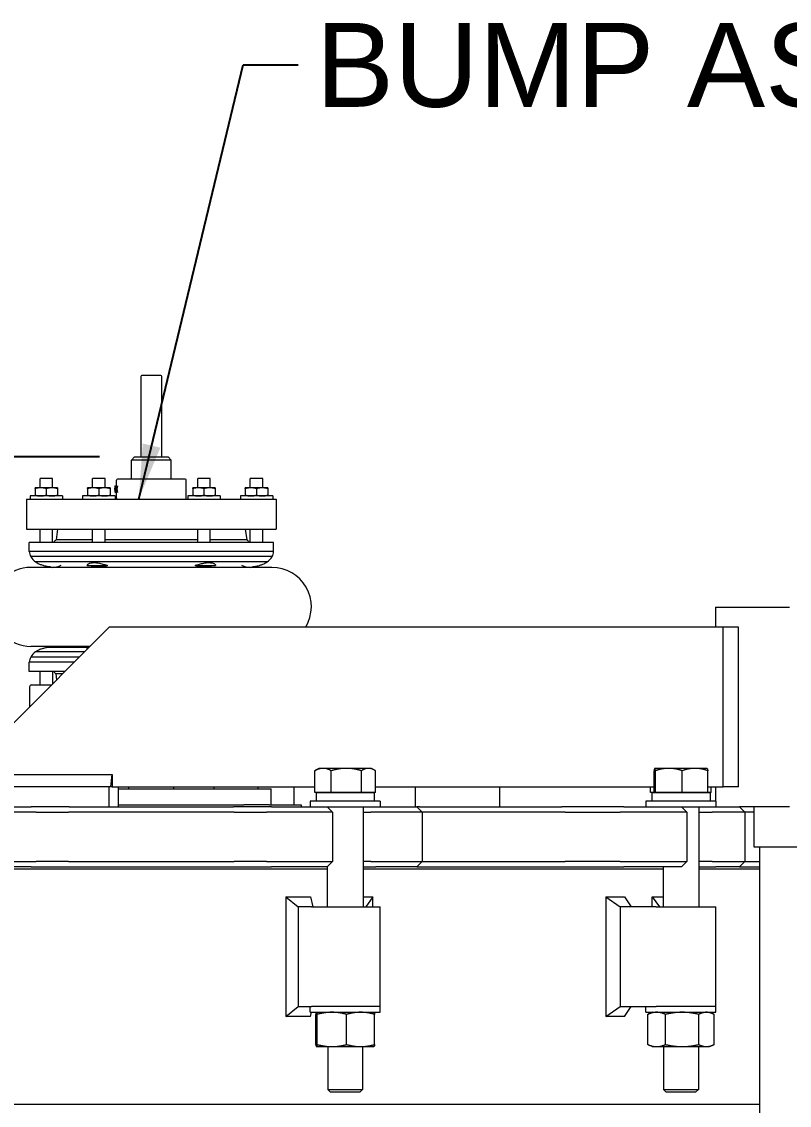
# Model space of a CAD drawing. Header units: inches. Extents: x 17 to 469, y 7 to 301.
# Drawn here: x 357.94 to 377.16, y 129.31 to 156.42 of the extents above; entities that cross this region are included whole.
import ezdxf

# ---------------------------------------------------------------- set-up
doc = ezdxf.new("R2010")
doc.units = ezdxf.units.IN
doc.header["$LTSCALE"] = 14
doc.header["$MEASUREMENT"] = 0
for name, color, linetype, lineweight in [('Dimension (ANSI)', 7, 'Continuous', 25), ('Symbol', 7, 'Continuous', 25), ('Visible (ANSI)', 7, 'Continuous', 50)]:
    doc.layers.add(name, color=color, linetype=linetype, lineweight=lineweight)
doc.styles.add('MEMCOR Medium', font='arial.ttf')
doc.styles.add('Standard D-E', font='arial.ttf')
doc.dimstyles.new('Default (ANSI)', dxfattribs={"dimscale": 14, "dimtxt": 0.15, "dimasz": 0.098425, "dimexe": 0.125, "dimexo": 0.0625, "dimgap": 0.031496, "dimtad": 0, "dimtih": 1, "dimtoh": 1, "dimdec": 4, "dimrnd": 1e-08, "dimzin": 3, "dimdsep": 46, "dimlunit": 5, "dimtxsty": 'MEMCOR Medium', "dimcen": 0.09, "dimdle": 0.393701, "dimclrd": 256, "dimclre": 256, "dimclrt": 256, "dimadec": 0, "dimazin": 1, "dimtfac": 0.8, "dimtofl": 0, "dimtmove": 0, "dimatfit": 3, "dimfxl": 1, "dimfrac": 1, "dimtolj": 1, "dimtzin": 4, "dimlwd": -1, "dimlwe": -1, "dimarcsym": 0})
doc.dimstyles.new('Default D-E$7', dxfattribs={"dimscale": 14, "dimtxt": 0.15, "dimasz": 0.098425, "dimexe": 0.125, "dimexo": 0.0625, "dimgap": 0.031496, "dimtad": 0, "dimtih": 1, "dimtoh": 1, "dimrnd": 1e-08, "dimzin": 4, "dimdsep": 46, "dimtxsty": 'Standard D-E', "dimcen": 0.09, "dimdle": 0.393701, "dimclrd": 256, "dimclre": 256, "dimclrt": 256, "dimadec": 0, "dimazin": 1, "dimtfac": 1, "dimtofl": 0, "dimtmove": 0, "dimatfit": 3, "dimfxl": 1, "dimtolj": 1, "dimtzin": 4, "dimlwd": -1, "dimlwe": -1, "dimarcsym": 0})

# ---------------------------------------------------------------- blocks, each defined once
blk = doc.blocks.new('*D18')
at = {"layer": 'Defpoints', "color": 0, "transparency": 16777216}
for p in [(360.768, 145.532), (302.851, 55.808), (347.261, 55.808)]:
    blk.add_point(p, dxfattribs=at)
at = {"layer": 'Dimension (ANSI)', "transparency": 16777216}
for p, q in [((359.893, 145.532), (301.101, 145.532)), ((302.851, 144.154), (302.851, 107.84)), ((302.851, 57.186), (302.851, 93.5)), ((346.386, 55.808), (301.101, 55.808))]:
    blk.add_line(p, q, dxfattribs=at)
for points in [[(302.622, 144.154), (303.081, 144.154), (302.851, 145.532)], [(302.622, 57.186), (303.081, 57.186), (302.851, 55.808)]]:
    blk.add_solid(points, dxfattribs=at)
at = {"layer": 'Dimension (ANSI)', "transparency": 16777216, "char_height": 2.1, "attachment_point": 5, "style": 'MEMCOR Medium'}
for s, insert in [('\\A1; \\fArial|b0|i0;\\H2.1000;89{\\H0.8x;\\S3#4;} in', (302.851, 102.827)), ('\\A1;[2279.0 mm]{\\P\\fArial|b0|i0;\\H2.1000;SHIPPING HEIGHT\\P\\fArial|b0|i0;\\H2.1000;REF.}', (302.851, 95.657))]:
    blk.add_mtext(s, dxfattribs=dict(at, insert=insert))

msp = doc.modelspace()

# ---------------------------------------------------------------- linework, layer by layer
at = {"layer": 'Visible (ANSI)', "linetype": 'Continuous', "lineweight": 18}
for p, q in [((360.92765, 147.54667), (360.92765, 145.5319)), ((361.42703, 147.56755), (360.94853, 147.56755)), ((361.44791, 145.5319), (361.44791, 147.54667)), ((360.76778, 145.5319), (360.68778, 145.4519)), ((360.68778, 144.9769), (360.68778, 145.4519)), ((361.68778, 145.4519), (360.68778, 145.4519)), ((360.76778, 145.5319), (361.60778, 145.5319)), ((361.60778, 145.5319), (361.68778, 145.4519)), ((361.68778, 144.9769), (361.68778, 145.4519)), ((358.71294, 144.9969), (358.40044, 144.9969)), ((358.40044, 144.7599), (358.40044, 144.9969)), ((358.71294, 144.7599), (358.71294, 144.9969)), ((360.02919, 144.9969), (359.71669, 144.9969)), ((359.71669, 144.7599), (359.71669, 144.9969)), ((360.02919, 144.7599), (360.02919, 144.9969)), ((360.31278, 144.5019), (360.31278, 144.9519)), ((362.03778, 144.9769), (360.33778, 144.9769)), ((362.06278, 144.5019), (362.06278, 144.9519)), ((362.66169, 144.9969), (362.34919, 144.9969)), ((362.34919, 144.7599), (362.34919, 144.9969)), ((362.66169, 144.7599), (362.66169, 144.9969)), ((363.97794, 144.9969), (363.66544, 144.9969)), ((363.66544, 144.7599), (363.66544, 144.9969)), ((363.97794, 144.7599), (363.97794, 144.9969)), ((358.96269, 144.5569), (358.15069, 144.5569)), ((358.15069, 144.5569), (358.15069, 144.4769)), ((358.41594, 144.7599), (358.27519, 144.7599)), ((358.27519, 144.73959), (358.27519, 144.5772)), ((358.69744, 144.7599), (358.41594, 144.7599)), ((358.55669, 144.73959), (358.55669, 144.5772)), ((358.83819, 144.7599), (358.69744, 144.7599)), ((358.83819, 144.73959), (358.83819, 144.5772)), ((358.96269, 144.5569), (358.96269, 144.4769)), ((360.27894, 144.5569), (359.46694, 144.5569)), ((359.46694, 144.5569), (359.46694, 144.4769)), ((359.73219, 144.7599), (359.59144, 144.7599)), ((359.59144, 144.73959), (359.59144, 144.5772)), ((360.01369, 144.7599), (359.73219, 144.7599)), ((359.87294, 144.73959), (359.87294, 144.5772)), ((360.15444, 144.7599), (360.01369, 144.7599)), ((360.15444, 144.73959), (360.15444, 144.5772)), ((360.27894, 144.5569), (360.27894, 144.4769)), ((362.91144, 144.5569), (362.09944, 144.5569)), ((362.09944, 144.5569), (362.09944, 144.4769)), ((362.36469, 144.7599), (362.22394, 144.7599)), ((362.22394, 144.73959), (362.22394, 144.5772)), ((362.64619, 144.7599), (362.36469, 144.7599)), ((362.50544, 144.73959), (362.50544, 144.5772)), ((362.78694, 144.7599), (362.64619, 144.7599)), ((362.78694, 144.73959), (362.78694, 144.5772)), ((362.91144, 144.5569), (362.91144, 144.4769)), ((364.22769, 144.5569), (363.41569, 144.5569)), ((363.41569, 144.5569), (363.41569, 144.4769)), ((363.68094, 144.7599), (363.54019, 144.7599)), ((363.54019, 144.73959), (363.54019, 144.5772)), ((363.96244, 144.7599), (363.68094, 144.7599)), ((363.82169, 144.73959), (363.82169, 144.5772)), ((364.10319, 144.7599), (363.96244, 144.7599)), ((364.10319, 144.73959), (364.10319, 144.5772)), ((364.22769, 144.5569), (364.22769, 144.4769)), ((358.06278, 144.4769), (364.31278, 144.4769)), ((358.06278, 144.4769), (358.06278, 143.7269)), ((364.31278, 144.4769), (364.31278, 143.7269)), ((358.06278, 143.7269), (364.31278, 143.7269)), ((358.40044, 143.39445), (358.40044, 143.7269)), ((358.71294, 143.39445), (358.71294, 143.7269)), ((358.83929, 143.7269), (358.80223, 143.45628)), ((359.71669, 143.39445), (359.71669, 143.7269)), ((360.02919, 143.39445), (360.02919, 143.7269)), ((362.34919, 143.39445), (362.34919, 143.7269)), ((362.66169, 143.39445), (362.66169, 143.7269)), ((363.53908, 143.7269), (363.57614, 143.45628)), ((363.66544, 143.39445), (363.66544, 143.7269)), ((363.97794, 143.39445), (363.97794, 143.7269)), ((359.71669, 143.45628), (358.80223, 143.45628)), ((362.34919, 143.45628), (360.02919, 143.45628)), ((363.57614, 143.45628), (362.66169, 143.45628)), ((364.24809, 143.39445), (358.13028, 143.39445)), ((358.13028, 143.16375), (358.13028, 143.39445)), ((364.24809, 143.16375), (364.24809, 143.39445)), ((364.24809, 143.16375), (358.13028, 143.16375)), ((364.21143, 143.03738), (358.16694, 143.03738)), ((364.08717, 142.9053), (358.2912, 142.9053)), ((364.2039, 142.76897), (358.17447, 142.76897)), ((359.58425, 142.81869), (360.02242, 142.81869)), ((360.02242, 142.81869), (360.09017, 142.81869)), ((362.2882, 142.81869), (362.35595, 142.81869)), ((362.35595, 142.81869), (362.79412, 142.81869)), ((375.31469, 141.7769), (375.33916, 141.7769)), ((375.31469, 141.7769), (375.31469, 141.2769)), ((375.33916, 141.7769), (376.09789, 141.7769)), ((376.09789, 141.7769), (377.15949, 141.7769)), ((357.64583, 138.7769), (360.1345, 141.2769)), ((375.50029, 141.2769), (360.1345, 141.2769)), ((375.88455, 141.2769), (375.50029, 141.2769)), ((375.50029, 137.2769), (375.50029, 141.2769)), ((375.88455, 137.2769), (375.88455, 141.2769)), ((359.65075, 140.79094), (358.17447, 140.79094)), ((359.62787, 140.76796), (358.66258, 140.76796)), ((359.58425, 140.74122), (359.60125, 140.74122)), ((359.38356, 140.52253), (358.16694, 140.52253)), ((359.51504, 140.65461), (358.2912, 140.65461)), ((359.25776, 140.39616), (358.13028, 140.39616)), ((358.13028, 140.16546), (358.13028, 140.39616)), ((359.0281, 140.16546), (358.13028, 140.16546)), ((358.39903, 140.16546), (358.39903, 139.8269)), ((358.71153, 140.16546), (358.71153, 139.84745)), ((358.96656, 140.10363), (358.80223, 140.10363)), ((358.82172, 139.95814), (358.80223, 140.10363)), ((358.13778, 139.7769), (358.13778, 139.2769)), ((358.18778, 139.8269), (358.69107, 139.8269)), ((357.64583, 137.5894), (360.20418, 137.5894)), ((360.17446, 137.2769), (360.20418, 137.5894)), ((360.20418, 137.5894), (360.20418, 137.2769)), ((365.28337, 137.13652), (365.28337, 137.68193)), ((365.38411, 137.74052), (365.30083, 137.69245)), ((365.48711, 137.74052), (365.38411, 137.74052)), ((366.06921, 137.74052), (365.48711, 137.74052)), ((365.69085, 137.13652), (365.69085, 137.68193)), ((366.62221, 137.74052), (366.06921, 137.74052)), ((366.44758, 137.13652), (366.44758, 137.68193)), ((366.69611, 137.74052), (366.62221, 137.74052)), ((366.69611, 137.74052), (366.77938, 137.69245)), ((366.79685, 137.13652), (366.79685, 137.68193)), ((373.77243, 137.13652), (373.77243, 137.68193)), ((373.78859, 137.74052), (373.78794, 137.74015)), ((373.78924, 137.74052), (373.78859, 137.74052)), ((374.14212, 137.74052), (373.78924, 137.74052)), ((373.80604, 137.13652), (373.80604, 137.68193)), ((374.79747, 137.74052), (374.14212, 137.74052)), ((374.4782, 137.13652), (374.4782, 137.68193)), ((375.10059, 137.74052), (374.79747, 137.74052)), ((375.10059, 137.74052), (375.10124, 137.74015)), ((375.11675, 137.13652), (375.11675, 137.68193)), ((360.12097, 137.2769), (357.00761, 137.2769)), ((360.20418, 137.2769), (360.12097, 137.2769)), ((360.12097, 137.2769), (360.12097, 136.7769)), ((360.20418, 137.2769), (360.17446, 137.2769)), ((360.20418, 137.2769), (365.28337, 137.2769)), ((360.35872, 137.2769), (360.35872, 136.7769)), ((360.35872, 137.2269), (363.18778, 137.2269)), ((360.62278, 137.2269), (360.62278, 137.2769)), ((360.62278, 137.2269), (361.75278, 137.2269)), ((361.75278, 137.2269), (361.75278, 137.2769)), ((362.7586, 137.2269), (362.7586, 137.2769)), ((363.18778, 137.2269), (364.18778, 137.2269)), ((363.86096, 137.2269), (363.86096, 137.2769)), ((364.18778, 136.8269), (364.18778, 137.2269)), ((364.75597, 137.2769), (364.75597, 136.8269)), ((366.79685, 137.2769), (373.77243, 137.2769)), ((367.7931, 137.2769), (367.7931, 136.7769)), ((369.90057, 137.2769), (369.90057, 136.7769)), ((373.68785, 137.13652), (373.68785, 137.2769)), ((375.11675, 137.2769), (375.50029, 137.2769)), ((375.20133, 137.13652), (375.20133, 137.2769)), ((375.31469, 137.2769), (375.31469, 136.91752)), ((375.88455, 137.2769), (375.50029, 137.2769)), ((365.48711, 137.13652), (365.28337, 137.13652)), ((365.31061, 137.13652), (366.76961, 137.13652)), ((365.31061, 137.13652), (365.31061, 136.91752)), ((365.38411, 137.13652), (365.38411, 137.13652)), ((365.69085, 137.13652), (365.48711, 137.13652)), ((366.06921, 137.13652), (365.69085, 137.13652)), ((366.44758, 137.13652), (366.06921, 137.13652)), ((366.62221, 137.13652), (366.44758, 137.13652)), ((366.79685, 137.13652), (366.62221, 137.13652)), ((366.69611, 137.13652), (366.69611, 137.13652)), ((366.76961, 137.13652), (366.76961, 136.91752)), ((373.77243, 137.13652), (373.68785, 137.13652)), ((373.71509, 137.13652), (375.17409, 137.13652)), ((373.71509, 137.13652), (373.71509, 136.91752)), ((373.78924, 137.13652), (373.77243, 137.13652)), ((373.78859, 137.13652), (373.78859, 137.13652)), ((373.80604, 137.13652), (373.78924, 137.13652)), ((374.14212, 137.13652), (373.80604, 137.13652)), ((374.4782, 137.13652), (374.14212, 137.13652)), ((374.79747, 137.13652), (374.4782, 137.13652)), ((375.11675, 137.13652), (374.79747, 137.13652)), ((375.10059, 137.13652), (375.10059, 137.13652)), ((375.20133, 137.13652), (375.11675, 137.13652)), ((375.17409, 137.13652), (375.17409, 136.91752)), ((357.16173, 136.7769), (358.1818, 136.7769)), ((358.44582, 136.7769), (358.1818, 136.7769)), ((359.13007, 136.7769), (358.44582, 136.7769)), ((359.13007, 136.7769), (363.24548, 136.7769)), ((360.35872, 136.8269), (363.50508, 136.8269)), ((363.92974, 136.7769), (363.24548, 136.7769)), ((364.1361, 136.8269), (363.50508, 136.8269)), ((364.19375, 136.7769), (363.92974, 136.7769)), ((364.1361, 136.8269), (364.93778, 136.8269)), ((364.19375, 136.7769), (365.21382, 136.7769)), ((364.93778, 136.8269), (364.93778, 136.7769)), ((366.91511, 136.91752), (365.16511, 136.91752)), ((365.16511, 136.91752), (365.16511, 136.7769)), ((365.21382, 136.7769), (365.49945, 136.7769)), ((365.49945, 136.7769), (365.5929, 136.7769)), ((365.5929, 136.7769), (365.7229, 136.6469)), ((365.5929, 136.7769), (366.8058, 136.7769)), ((366.48761, 136.7769), (366.48761, 134.2769)), ((366.80588, 136.7769), (366.8058, 136.7769)), ((366.80588, 136.7769), (366.95731, 136.7769)), ((366.91511, 136.91752), (366.91511, 136.7769)), ((366.95731, 136.7769), (367.23594, 136.7769)), ((367.23594, 136.7769), (367.83596, 136.7769)), ((367.9037, 136.7769), (367.83596, 136.7769)), ((367.83596, 136.7769), (367.96596, 136.6469)), ((367.9037, 136.7769), (371.46775, 136.7769)), ((372.29152, 136.7769), (371.46775, 136.7769)), ((373.01281, 136.7769), (372.29152, 136.7769)), ((373.01281, 136.7769), (374.20925, 136.7769)), ((375.31959, 136.91752), (373.56959, 136.91752)), ((373.56959, 136.91752), (373.56959, 136.7769)), ((374.20925, 136.7769), (374.42534, 136.7769)), ((374.42534, 136.7769), (374.46383, 136.7769)), ((374.46383, 136.7769), (374.59383, 136.6469)), ((374.46383, 136.7769), (375.31959, 136.7769)), ((374.89209, 136.7769), (374.89209, 134.2769)), ((375.31959, 136.91752), (375.31959, 136.7769)), ((375.31964, 136.7769), (375.31959, 136.7769)), ((375.31964, 136.7769), (375.49257, 136.7769)), ((375.49257, 136.7769), (375.68954, 136.7769)), ((375.68954, 136.7769), (375.91221, 136.7769)), ((375.91221, 136.7769), (376.04221, 136.6469)), ((376.09789, 136.7769), (375.91221, 136.7769)), ((377.15949, 136.7769), (376.09789, 136.7769)), ((376.27401, 136.7769), (376.27401, 135.7769)), ((358.30737, 136.6469), (357.13488, 136.6469)), ((358.30737, 136.6469), (358.57139, 136.6469)), ((358.57139, 136.6469), (359.11445, 136.6469)), ((363.26111, 136.6469), (359.11445, 136.6469)), ((363.26111, 136.6469), (363.80417, 136.6469)), ((363.80417, 136.6469), (364.06818, 136.6469)), ((365.24068, 136.6469), (364.06818, 136.6469)), ((365.5282, 136.6469), (365.24068, 136.6469)), ((365.7229, 136.6469), (365.5282, 136.6469)), ((365.7229, 136.6469), (365.7229, 135.4069)), ((366.48761, 136.6469), (366.68031, 136.6469)), ((366.99579, 136.6469), (366.68031, 136.6469)), ((367.27628, 136.6469), (366.99579, 136.6469)), ((367.96596, 136.6469), (367.27628, 136.6469)), ((371.54581, 136.6469), (367.96596, 136.6469)), ((367.96596, 136.6469), (367.96596, 135.4069)), ((371.54581, 136.6469), (372.19959, 136.6469)), ((372.19959, 136.6469), (372.92089, 136.6469)), ((374.29611, 136.6469), (372.92089, 136.6469)), ((374.51363, 136.6469), (374.29611, 136.6469)), ((374.59383, 136.6469), (374.51363, 136.6469)), ((374.59383, 136.6469), (374.59383, 135.4069)), ((374.89209, 136.6469), (375.22772, 136.6469)), ((375.58798, 136.6469), (375.22772, 136.6469)), ((375.78627, 136.6469), (375.58798, 136.6469)), ((376.04221, 136.6469), (375.78627, 136.6469)), ((376.27401, 136.6469), (376.04221, 136.6469)), ((376.04221, 136.6469), (376.04221, 135.4069)), ((376.27401, 135.7769), (380.02401, 135.7769)), ((376.41401, 135.7769), (376.41401, 125.2769)), ((357.13488, 135.4069), (358.30737, 135.4069)), ((358.57139, 135.4069), (358.30737, 135.4069)), ((359.11445, 135.4069), (358.57139, 135.4069)), ((359.11445, 135.4069), (363.26111, 135.4069)), ((363.80417, 135.4069), (363.26111, 135.4069)), ((364.06818, 135.4069), (363.80417, 135.4069)), ((364.06818, 135.4069), (365.24068, 135.4069)), ((365.24068, 135.4069), (365.5282, 135.4069)), ((365.5282, 135.4069), (365.7229, 135.4069)), ((365.5929, 135.2769), (365.7229, 135.4069)), ((366.68031, 135.4069), (366.48761, 135.4069)), ((366.68031, 135.4069), (366.99579, 135.4069)), ((366.99579, 135.4069), (367.27628, 135.4069)), ((367.27628, 135.4069), (367.96596, 135.4069)), ((367.83596, 135.2769), (367.96596, 135.4069)), ((367.96596, 135.4069), (371.54581, 135.4069)), ((372.19959, 135.4069), (371.54581, 135.4069)), ((372.92089, 135.4069), (372.19959, 135.4069)), ((372.92089, 135.4069), (374.29611, 135.4069)), ((374.29611, 135.4069), (374.51363, 135.4069)), ((374.46383, 135.2769), (374.59383, 135.4069)), ((374.51363, 135.4069), (374.59383, 135.4069)), ((375.22772, 135.4069), (374.89209, 135.4069)), ((375.22772, 135.4069), (375.58798, 135.4069)), ((375.58798, 135.4069), (375.78627, 135.4069)), ((375.78627, 135.4069), (376.04221, 135.4069)), ((375.91221, 135.2769), (376.04221, 135.4069)), ((376.04221, 135.4069), (376.41401, 135.4069)), ((365.59261, 135.2144), (356.78295, 135.2144)), ((358.1818, 135.2769), (357.16173, 135.2769)), ((358.1818, 135.2769), (358.44582, 135.2769)), ((358.44582, 135.2769), (358.84464, 135.2769)), ((358.84464, 135.2769), (363.53091, 135.2769)), ((363.53091, 135.2769), (363.92974, 135.2769)), ((363.92974, 135.2769), (364.19375, 135.2769)), ((365.21382, 135.2769), (364.19375, 135.2769)), ((365.49945, 135.2769), (365.21382, 135.2769)), ((365.5929, 135.2769), (365.49945, 135.2769)), ((365.59261, 135.2769), (365.59261, 134.2769)), ((366.48761, 135.2769), (366.80588, 135.2769)), ((373.99709, 135.2144), (366.48761, 135.2144)), ((366.95731, 135.2769), (366.80588, 135.2769)), ((367.23594, 135.2769), (366.95731, 135.2769)), ((367.83596, 135.2769), (367.23594, 135.2769)), ((367.83596, 135.2769), (371.73061, 135.2769)), ((371.73061, 135.2769), (372.29152, 135.2769)), ((372.29152, 135.2769), (373.01281, 135.2769)), ((374.20925, 135.2769), (373.01281, 135.2769)), ((373.99709, 135.2769), (373.99709, 134.2769)), ((374.42534, 135.2769), (374.20925, 135.2769)), ((374.46383, 135.2769), (374.42534, 135.2769)), ((374.89209, 135.2769), (375.31964, 135.2769)), ((376.41401, 135.2144), (374.89209, 135.2144)), ((375.49257, 135.2769), (375.31964, 135.2769)), ((375.68954, 135.2769), (375.49257, 135.2769)), ((375.91221, 135.2769), (375.68954, 135.2769)), ((375.91221, 135.2769), (376.41401, 135.2769)), ((364.55655, 134.52663), (364.55655, 131.52716)), ((364.55655, 134.52663), (365.17457, 134.52663)), ((364.55655, 134.52663), (364.86626, 134.2769)), ((365.17457, 134.52663), (365.2323, 134.2769)), ((366.48761, 134.52663), (366.72937, 134.52663)), ((366.72937, 134.52663), (366.55663, 134.2769)), ((366.72937, 134.2769), (366.72937, 134.52663)), ((372.56426, 134.52663), (372.56426, 131.52716)), ((372.56426, 134.52663), (373.03203, 134.52663)), ((372.56426, 134.52663), (372.92796, 134.2769)), ((373.03203, 134.52663), (373.20355, 134.2769)), ((373.72905, 134.52663), (373.91065, 134.2769)), ((373.72905, 134.2769), (373.72905, 134.52663)), ((373.72905, 134.52663), (373.99709, 134.52663)), ((365.19492, 134.2769), (364.86626, 134.2769)), ((364.86626, 134.2769), (364.86626, 131.7769)), ((365.19492, 134.2769), (366.91511, 134.2769)), ((366.91511, 131.7769), (366.91511, 134.2769)), ((373.82587, 134.2769), (372.92796, 134.2769)), ((372.92796, 134.2769), (372.92796, 131.7769)), ((373.82587, 134.2769), (375.31959, 134.2769)), ((375.31959, 131.7769), (375.31959, 134.2769)), ((364.55655, 131.52716), (364.86626, 131.7769)), ((365.17457, 131.52716), (364.55655, 131.52716)), ((364.86626, 131.7769), (365.19492, 131.7769)), ((365.16511, 131.63627), (365.16511, 131.7769)), ((365.16511, 131.63627), (366.91511, 131.63627)), ((365.17457, 131.52716), (365.19979, 131.63627)), ((366.91511, 131.7769), (365.19492, 131.7769)), ((366.91511, 131.7769), (365.19492, 131.7769)), ((365.3034, 130.82914), (365.3034, 131.5844)), ((365.32111, 131.63627), (365.3204, 131.63594)), ((365.34023, 130.82914), (365.34023, 131.5844)), ((366.07694, 130.82914), (366.07694, 131.5844)), ((366.75911, 131.63627), (366.75982, 131.63594)), ((366.77682, 130.82914), (366.77682, 131.5844)), ((366.91511, 131.63627), (366.91511, 131.7769)), ((372.56426, 131.52716), (372.92796, 131.7769)), ((373.03203, 131.52716), (372.56426, 131.52716)), ((372.92796, 131.7769), (373.82587, 131.7769)), ((373.03203, 131.52716), (373.20355, 131.7769)), ((373.56959, 131.63627), (373.56959, 131.7769)), ((373.56959, 131.63627), (375.31959, 131.63627)), ((373.61518, 130.82914), (373.61518, 131.5844)), ((373.72559, 131.63627), (373.63432, 131.59371)), ((375.31959, 131.7769), (373.82587, 131.7769)), ((375.31959, 131.7769), (373.82587, 131.7769)), ((374.06179, 130.82914), (374.06179, 131.5844)), ((374.8912, 130.82914), (374.8912, 131.5844)), ((375.16359, 131.63627), (375.25486, 131.59371)), ((375.274, 130.82914), (375.274, 131.5844)), ((375.31959, 131.63627), (375.31959, 131.7769)), ((365.32111, 130.77727), (365.3204, 130.7776)), ((365.32111, 130.77727), (365.32182, 130.77727)), ((365.32182, 130.77727), (365.70859, 130.77727)), ((365.60261, 130.77727), (365.60261, 129.70264)), ((365.70859, 130.77727), (366.42688, 130.77727)), ((366.42688, 130.77727), (366.75911, 130.77727)), ((366.47761, 130.77727), (366.47761, 129.70264)), ((366.75911, 130.77727), (366.75982, 130.7776)), ((373.72559, 130.77727), (373.63432, 130.81983)), ((373.72559, 130.77727), (373.83848, 130.77727)), ((373.83848, 130.77727), (374.47649, 130.77727)), ((374.00709, 130.77727), (374.00709, 129.70264)), ((374.47649, 130.77727), (375.0826, 130.77727)), ((374.88209, 130.77727), (374.88209, 129.70264)), ((375.0826, 130.77727), (375.16359, 130.77727)), ((375.16359, 130.77727), (375.25486, 130.81983)), ((365.60261, 129.70264), (366.47761, 129.70264)), ((365.67077, 129.63652), (365.60261, 129.70264)), ((366.40945, 129.63652), (365.67077, 129.63652)), ((366.40945, 129.63652), (366.47761, 129.70264)), ((374.00709, 129.70264), (374.88209, 129.70264)), ((374.07525, 129.63652), (374.00709, 129.70264)), ((374.81393, 129.63652), (374.07525, 129.63652)), ((374.81393, 129.63652), (374.88209, 129.70264)), ((343.93757, 129.3394), (376.41401, 129.3394))]:
    msp.add_line(p, q, dxfattribs=at)
for centre, radius, start, end in [((360.94853, 147.54667), 0.02088, 90, 180), ((361.42703, 147.54667), 0.02088, 0, 90), ((360.33778, 144.9519), 0.025, 90, 180), ((362.03778, 144.9519), 0.025, 0, 90), ((360.33778, 144.5019), 0.025, 180, 270), ((362.03778, 144.5019), 0.025, 270, 0), ((358.86895, 143.33604), 0.1375, 119.023912, 154.864519), ((363.50943, 143.33604), 0.1375, 25.135481, 60.976088), ((358.41879, 143.17895), 0.28891, 183.015326, 209.34172), ((358.54516, 143.26873), 0.44337, 211.453197, 235.054659), ((358.6141, 143.3435), 0.54432, 233.614904, 236.730675), ((363.76427, 143.3435), 0.54432, 303.269325, 306.385096), ((363.83321, 143.26873), 0.44337, 304.945341, 328.546803), ((363.95958, 143.17895), 0.28891, 330.65828, 356.984674), ((358.17447, 141.77996), 0.98901, 90, 270), ((358.7057, 143.27208), 0.50311, 270, 296.770015), ((363.67267, 143.27208), 0.50311, 243.229985, 270), ((364.2039, 141.77996), 0.98901, 329.426122, 90), ((358.7057, 140.28783), 0.50311, 72.616132, 90), ((358.41879, 140.38096), 0.28891, 150.65828, 176.984674), ((358.54516, 140.29118), 0.44337, 124.945341, 148.546803), ((358.6141, 140.21641), 0.54432, 123.269325, 126.385096), ((358.86895, 140.22387), 0.1375, 205.135481, 240.976088), ((358.18778, 139.7769), 0.05, 90, 180), ((358.18778, 139.2769), 0.05, 180, 186.32248)]:
    msp.add_arc(centre, radius, start, end, dxfattribs=at)
at = {"layer": 'Visible (ANSI)'}
msp.add_ellipse((360.38906, 144.7269), major_axis=(0, -0.1775), ratio=0.49796485, start_param=4.18293044, end_param=5.24184752, dxfattribs=at)
at = {"layer": 'Visible (ANSI)', "linetype": 'Continuous', "lineweight": 18}
for centre, start_param, end_param in [((359.92588, 143.50233), 0, 0.27525005), ((362.45249, 143.50233), 6.00793526, 6.28318531)]:
    msp.add_ellipse(centre, major_axis=(0, -0.71038), ratio=0.5, start_param=start_param, end_param=end_param, dxfattribs=at)
for points, weights in [([(358.27519, 144.73959), (358.27519, 144.7599), (358.27519, 144.7599)], [1, 1.0379548493, 1]), ([(358.41594, 144.7599), (358.35061, 144.7599), (358.27519, 144.73959)], [1, 1.0379548493, 1]), ([(358.27519, 144.5772), (358.35061, 144.5569), (358.41594, 144.5569)], [1, 1.0379548493, 1]), ([(358.27519, 144.5569), (358.27519, 144.5569), (358.27519, 144.5772)], [1, 1.0379548493, 1]), ([(358.55669, 144.73959), (358.48126, 144.7599), (358.41594, 144.7599)], [1, 1.0379548493, 1]), ([(358.41594, 144.5569), (358.48126, 144.5569), (358.55669, 144.5772)], [1, 1.0379548493, 1]), ([(358.69744, 144.7599), (358.63211, 144.7599), (358.55669, 144.73959)], [1, 1.0379548493, 1]), ([(358.55669, 144.5772), (358.63211, 144.5569), (358.69744, 144.5569)], [1, 1.0379548493, 1]), ([(358.83819, 144.73959), (358.76276, 144.7599), (358.69744, 144.7599)], [1, 1.0379548493, 1]), ([(358.69744, 144.5569), (358.76276, 144.5569), (358.83819, 144.5772)], [1, 1.0379548493, 1]), ([(358.83819, 144.7599), (358.83819, 144.7599), (358.83819, 144.73959)], [1, 1.0379548493, 1]), ([(358.83819, 144.5772), (358.83819, 144.5569), (358.83819, 144.5569)], [1, 1.0379548493, 1]), ([(359.59144, 144.73959), (359.59144, 144.7599), (359.59144, 144.7599)], [1, 1.0379548493, 1]), ([(359.73219, 144.7599), (359.66686, 144.7599), (359.59144, 144.73959)], [1, 1.0379548493, 1]), ([(359.59144, 144.5772), (359.66686, 144.5569), (359.73219, 144.5569)], [1, 1.0379548493, 1]), ([(359.59144, 144.5569), (359.59144, 144.5569), (359.59144, 144.5772)], [1, 1.0379548493, 1]), ([(359.87294, 144.73959), (359.79751, 144.7599), (359.73219, 144.7599)], [1, 1.0379548493, 1]), ([(359.73219, 144.5569), (359.79751, 144.5569), (359.87294, 144.5772)], [1, 1.0379548493, 1]), ([(360.01369, 144.7599), (359.94836, 144.7599), (359.87294, 144.73959)], [1, 1.0379548493, 1]), ([(359.87294, 144.5772), (359.94836, 144.5569), (360.01369, 144.5569)], [1, 1.0379548493, 1]), ([(360.15444, 144.73959), (360.07901, 144.7599), (360.01369, 144.7599)], [1, 1.0379548493, 1]), ([(360.01369, 144.5569), (360.07901, 144.5569), (360.15444, 144.5772)], [1, 1.0379548493, 1]), ([(360.15444, 144.7599), (360.15444, 144.7599), (360.15444, 144.73959)], [1, 1.0379548493, 1]), ([(360.15444, 144.5772), (360.15444, 144.5569), (360.15444, 144.5569)], [1, 1.0379548493, 1]), ([(362.22394, 144.73959), (362.22394, 144.7599), (362.22394, 144.7599)], [1, 1.0379548493, 1]), ([(362.36469, 144.7599), (362.29936, 144.7599), (362.22394, 144.73959)], [1, 1.0379548493, 1]), ([(362.22394, 144.5772), (362.29936, 144.5569), (362.36469, 144.5569)], [1, 1.0379548493, 1]), ([(362.22394, 144.5569), (362.22394, 144.5569), (362.22394, 144.5772)], [1, 1.0379548493, 1]), ([(362.50544, 144.73959), (362.43001, 144.7599), (362.36469, 144.7599)], [1, 1.0379548493, 1]), ([(362.36469, 144.5569), (362.43001, 144.5569), (362.50544, 144.5772)], [1, 1.0379548493, 1]), ([(362.64619, 144.7599), (362.58086, 144.7599), (362.50544, 144.73959)], [1, 1.0379548493, 1]), ([(362.50544, 144.5772), (362.58086, 144.5569), (362.64619, 144.5569)], [1, 1.0379548493, 1]), ([(362.78694, 144.73959), (362.71151, 144.7599), (362.64619, 144.7599)], [1, 1.0379548493, 1]), ([(362.64619, 144.5569), (362.71151, 144.5569), (362.78694, 144.5772)], [1, 1.0379548493, 1]), ([(362.78694, 144.7599), (362.78694, 144.7599), (362.78694, 144.73959)], [1, 1.0379548493, 1]), ([(362.78694, 144.5772), (362.78694, 144.5569), (362.78694, 144.5569)], [1, 1.0379548493, 1]), ([(363.54019, 144.73959), (363.54019, 144.7599), (363.54019, 144.7599)], [1, 1.0379548493, 1]), ([(363.68094, 144.7599), (363.61561, 144.7599), (363.54019, 144.73959)], [1, 1.0379548493, 1]), ([(363.54019, 144.5569), (363.54019, 144.5569), (363.54019, 144.5772)], [1, 1.0379548493, 1]), ([(363.54019, 144.5772), (363.61561, 144.5569), (363.68094, 144.5569)], [1, 1.0379548493, 1]), ([(363.82169, 144.73959), (363.74626, 144.7599), (363.68094, 144.7599)], [1, 1.0379548493, 1]), ([(363.68094, 144.5569), (363.74626, 144.5569), (363.82169, 144.5772)], [1, 1.0379548493, 1]), ([(363.96244, 144.7599), (363.89711, 144.7599), (363.82169, 144.73959)], [1, 1.0379548493, 1]), ([(363.82169, 144.5772), (363.89711, 144.5569), (363.96244, 144.5569)], [1, 1.0379548493, 1]), ([(364.10319, 144.73959), (364.02776, 144.7599), (363.96244, 144.7599)], [1, 1.0379548493, 1]), ([(363.96244, 144.5569), (364.02776, 144.5569), (364.10319, 144.5772)], [1, 1.0379548493, 1]), ([(364.10319, 144.7599), (364.10319, 144.7599), (364.10319, 144.73959)], [1, 1.0379548493, 1]), ([(364.10319, 144.5772), (364.10319, 144.5569), (364.10319, 144.5569)], [1, 1.0379548493, 1]), ([(365.48711, 137.74052), (365.39255, 137.74052), (365.28337, 137.68193)], [1, 1.0379548493, 1]), ([(365.28337, 137.68193), (365.29221, 137.68747), (365.30083, 137.69245)], [1, 1.00346535316, 1.00629791907]), ([(365.69085, 137.68193), (365.58166, 137.74052), (365.48711, 137.74052)], [1, 1.0379548493, 1]), ([(366.06921, 137.74052), (365.89361, 137.74052), (365.69085, 137.68193)], [1, 1.0379548493, 1]), ([(366.44758, 137.68193), (366.24482, 137.74052), (366.06921, 137.74052)], [1, 1.0379548493, 1]), ([(366.62221, 137.74052), (366.54117, 137.74052), (366.44758, 137.68193)], [1, 1.0379548493, 1]), ([(366.79685, 137.68193), (366.70326, 137.74052), (366.62221, 137.74052)], [1, 1.0379548493, 1]), ([(373.78924, 137.74052), (373.78144, 137.74052), (373.77243, 137.68193)], [1, 1.0379548493, 1]), ([(373.80604, 137.68193), (373.79704, 137.74052), (373.78924, 137.74052)], [1, 1.0379548493, 1]), ([(374.14212, 137.74052), (373.98615, 137.74052), (373.80604, 137.68193)], [1, 1.0379548493, 1]), ([(374.4782, 137.68193), (374.29809, 137.74052), (374.14212, 137.74052)], [1, 1.0379548493, 1]), ([(374.79747, 137.74052), (374.6493, 137.74052), (374.4782, 137.68193)], [1, 1.0379548493, 1]), ([(375.11675, 137.68193), (374.94565, 137.74052), (374.79747, 137.74052)], [1, 1.0379548493, 1]), ([(375.10124, 137.74015), (375.10844, 137.73599), (375.11675, 137.68193)], [1.00559007881, 1.03491660113, 1]), ([(365.32182, 131.63627), (365.31327, 131.63627), (365.3034, 131.5844)], [1, 1.0379548493, 1]), ([(365.34023, 131.5844), (365.33036, 131.63627), (365.32182, 131.63627)], [1, 1.0379548493, 1]), ([(365.70859, 131.63627), (365.53764, 131.63627), (365.34023, 131.5844)], [1, 1.0379548493, 1]), ([(366.07694, 131.5844), (365.87954, 131.63627), (365.70859, 131.63627)], [1, 1.0379548493, 1]), ([(366.42688, 131.63627), (366.26447, 131.63627), (366.07694, 131.5844)], [1, 1.0379548493, 1]), ([(366.77682, 131.5844), (366.58929, 131.63627), (366.42688, 131.63627)], [1, 1.0379548493, 1]), ([(366.75982, 131.63594), (366.76771, 131.63226), (366.77682, 131.5844)], [1.00559007881, 1.03491660113, 1]), ([(373.83848, 131.63627), (373.73485, 131.63627), (373.61518, 131.5844)], [1, 1.0379548493, 1]), ([(373.61518, 131.5844), (373.62486, 131.5893), (373.63432, 131.59371)], [1, 1.00346535316, 1.00629791907]), ([(374.06179, 131.5844), (373.94212, 131.63627), (373.83848, 131.63627)], [1, 1.0379548493, 1]), ([(374.47649, 131.63627), (374.28403, 131.63627), (374.06179, 131.5844)], [1, 1.0379548493, 1]), ([(374.8912, 131.5844), (374.66896, 131.63627), (374.47649, 131.63627)], [1, 1.0379548493, 1]), ([(375.0826, 131.63627), (374.99377, 131.63627), (374.8912, 131.5844)], [1, 1.0379548493, 1]), ([(375.274, 131.5844), (375.17143, 131.63627), (375.0826, 131.63627)], [1, 1.0379548493, 1]), ([(365.3034, 130.82914), (365.31327, 130.77727), (365.32182, 130.77727)], [1, 1.0379548493, 1]), ([(365.32182, 130.77727), (365.33036, 130.77727), (365.34023, 130.82914)], [1, 1.0379548493, 1]), ([(365.34023, 130.82914), (365.53764, 130.77727), (365.70859, 130.77727)], [1, 1.0379548493, 1]), ([(365.70859, 130.77727), (365.87954, 130.77727), (366.07694, 130.82914)], [1, 1.0379548493, 1]), ([(366.07694, 130.82914), (366.26447, 130.77727), (366.42688, 130.77727)], [1, 1.0379548493, 1]), ([(366.42688, 130.77727), (366.58929, 130.77727), (366.77682, 130.82914)], [1, 1.0379548493, 1]), ([(366.77682, 130.82914), (366.76771, 130.78128), (366.75982, 130.7776)], [1, 1.03491660113, 1.00559007881]), ([(373.63432, 130.81983), (373.62486, 130.82424), (373.61518, 130.82914)], [1.00629791907, 1.00346535316, 1]), ([(373.61518, 130.82914), (373.73485, 130.77727), (373.83848, 130.77727)], [1, 1.0379548493, 1]), ([(373.83848, 130.77727), (373.94212, 130.77727), (374.06179, 130.82914)], [1, 1.0379548493, 1]), ([(374.06179, 130.82914), (374.28403, 130.77727), (374.47649, 130.77727)], [1, 1.0379548493, 1]), ([(374.47649, 130.77727), (374.66896, 130.77727), (374.8912, 130.82914)], [1, 1.0379548493, 1]), ([(374.8912, 130.82914), (374.99377, 130.77727), (375.0826, 130.77727)], [1, 1.0379548493, 1]), ([(375.0826, 130.77727), (375.17143, 130.77727), (375.274, 130.82914)], [1, 1.0379548493, 1])]:
    msp.add_rational_spline(points, weights, degree=2, dxfattribs=at)
for points, knots in [([(358.3155, 142.88839), (358.3155, 142.88839), (358.31578, 142.88823), (358.31837, 142.88675), (358.32398, 142.88352), (358.3455, 142.87197), (358.3644, 142.86226), (358.41141, 142.84214), (358.43871, 142.83184), (358.47001, 142.82289)], [-0.876128166, -0.876128166, -0.876128166, -0.876128166, -0.813659189, -0.813659189, -0.590671631, -0.590671631, -0.282031987, -0.282031987, -0.000296534, -0.000296534, -0.000296534, -0.000296534]), ([(358.48524, 142.81869), (358.52074, 142.80777), (358.55274, 142.80147), (358.60327, 142.79441), (358.62474, 142.79295), (358.6469, 142.79211), (358.65253, 142.79202), (358.65943, 142.79195), (358.66137, 142.79195), (358.66238, 142.79195), (358.66251, 142.79195), (358.66257, 142.79195), (358.66258, 142.79195), (358.66258, 142.79195)], [0, 0, 0, 0, 0.36984756, 0.36984756, 0.69815251, 0.69815251, 0.84875858, 0.84875858, 0.96405871, 0.96405871, 0.99456845, 0.99456845, 1.00369322, 1.00369322, 1.00369322, 1.00369322]), ([(359.58347, 142.82289), (359.58305, 142.83066), (359.58837, 142.83945), (359.60802, 142.85627), (359.62229, 142.86433), (359.65879, 142.87783), (359.68122, 142.88313), (359.72757, 142.88829), (359.75014, 142.88896), (359.80061, 142.88675), (359.82838, 142.88352), (359.89613, 142.87197), (359.93631, 142.86226), (360.01049, 142.84214), (360.04491, 142.83184), (360.07573, 142.82289)], [-1.7515344, -1.7515344, -1.7515344, -1.7515344, -1.5072642, -1.5072642, -1.26561295, -1.26561295, -1.01603872, -1.01603872, -0.81365919, -0.81365919, -0.59067163, -0.59067163, -0.28203199, -0.28203199, -0.00029653, -0.00029653, -0.00029653, -0.00029653]), ([(359.92588, 142.79195), (359.92498, 142.79195), (359.92407, 142.79195), (359.92012, 142.79195), (359.91704, 142.79195), (359.90214, 142.79195), (359.88993, 142.79195), (359.86087, 142.79202), (359.84399, 142.79211), (359.78962, 142.79295), (359.75139, 142.79441), (359.67272, 142.80147), (359.62906, 142.80777), (359.58425, 142.81869)], [-0.007943425, -0.007943425, -0.007943425, -0.007943425, 0, 0, 0.026559784, 0.026559784, 0.126932525, 0.126932525, 0.258040313, 0.258040313, 0.543841107, 0.543841107, 0.865806176, 0.865806176, 0.865806176, 0.865806176]), ([(360.09017, 142.81869), (360.08087, 142.80777), (360.06921, 142.80147), (360.04107, 142.79441), (360.0243, 142.79295), (359.9921, 142.79211), (359.98085, 142.79202), (359.95868, 142.79195), (359.94842, 142.79195), (359.93452, 142.79195), (359.93157, 142.79195), (359.92768, 142.79195), (359.92678, 142.79195), (359.92588, 142.79195)], [0, 0, 0, 0, 0.36984757, 0.36984757, 0.69815251, 0.69815251, 0.84875859, 0.84875859, 0.96405871, 0.96405871, 0.99456845, 0.99456845, 1.00369322, 1.00369322, 1.00369322, 1.00369322]), ([(362.45249, 142.79195), (362.45159, 142.79195), (362.45069, 142.79195), (362.4468, 142.79195), (362.44385, 142.79195), (362.42996, 142.79195), (362.41969, 142.79195), (362.39752, 142.79202), (362.38628, 142.79211), (362.35407, 142.79295), (362.3373, 142.79441), (362.30916, 142.80147), (362.2975, 142.80777), (362.2882, 142.81869)], [-0.007943425, -0.007943425, -0.007943425, -0.007943425, 0, 0, 0.026559784, 0.026559784, 0.126932525, 0.126932525, 0.258040314, 0.258040314, 0.543841108, 0.543841108, 0.865806178, 0.865806178, 0.865806178, 0.865806178]), ([(362.30264, 142.82289), (362.3302, 142.83089), (362.36063, 142.83997), (362.42747, 142.85846), (362.46435, 142.8678), (362.54022, 142.88254), (362.57882, 142.88743), (362.65198, 142.88913), (362.68517, 142.88561), (362.74127, 142.87162), (362.76344, 142.86117), (362.7891, 142.84089), (362.79536, 142.8313), (362.7949, 142.82289)], [-1.75251203, -1.75251203, -1.75251203, -1.75251203, -1.50091949, -1.50091949, -1.21676475, -1.21676475, -0.90923135, -0.90923135, -0.59084001, -0.59084001, -0.26462762, -0.26462762, 0, 0, 0, 0]), ([(362.79412, 142.81869), (362.74931, 142.80777), (362.70565, 142.80147), (362.62698, 142.79441), (362.58875, 142.79295), (362.53439, 142.79211), (362.5175, 142.79202), (362.48844, 142.79195), (362.47623, 142.79195), (362.46133, 142.79195), (362.45825, 142.79195), (362.4543, 142.79195), (362.45339, 142.79195), (362.45249, 142.79195)], [0, 0, 0, 0, 0.36984756, 0.36984756, 0.69815251, 0.69815251, 0.84875858, 0.84875858, 0.96405871, 0.96405871, 0.99456845, 0.99456845, 1.00369322, 1.00369322, 1.00369322, 1.00369322]), ([(363.71579, 142.79195), (363.71579, 142.79195), (363.7158, 142.79195), (363.71586, 142.79195), (363.71599, 142.79195), (363.717, 142.79195), (363.71894, 142.79195), (363.72584, 142.79202), (363.73147, 142.79211), (363.75364, 142.79295), (363.7751, 142.79441), (363.82563, 142.80147), (363.85763, 142.80777), (363.89314, 142.81869)], [-0.007943425, -0.007943425, -0.007943425, -0.007943425, 0, 0, 0.026559783, 0.026559783, 0.126932523, 0.126932523, 0.258040311, 0.258040311, 0.543841099, 0.543841099, 0.865806172, 0.865806172, 0.865806172, 0.865806172]), ([(363.90836, 142.82289), (363.93555, 142.83066), (363.95971, 142.83945), (364.0006, 142.85627), (364.0175, 142.86433), (364.04413, 142.87783), (364.05359, 142.88313), (364.06146, 142.88758), (364.06287, 142.88839), (364.06287, 142.88839)], [-1.7515344, -1.7515344, -1.7515344, -1.7515344, -1.507264199, -1.507264199, -1.265612948, -1.265612948, -1.016038721, -1.016038721, -0.876128166, -0.876128166, -0.876128166, -0.876128166]), ([(358.47001, 140.73702), (358.44282, 140.72925), (358.41866, 140.72046), (358.37778, 140.70364), (358.36087, 140.69558), (358.33424, 140.68208), (358.32478, 140.67678), (358.31691, 140.67233), (358.3155, 140.67152), (358.3155, 140.67152)], [-1.751534401, -1.751534401, -1.751534401, -1.751534401, -1.507264199, -1.507264199, -1.265612948, -1.265612948, -1.016038721, -1.016038721, -0.876128166, -0.876128166, -0.876128166, -0.876128166]), ([(358.66258, 140.76796), (358.66258, 140.76796), (358.66257, 140.76796), (358.66251, 140.76796), (358.66238, 140.76796), (358.66137, 140.76796), (358.65943, 140.76796), (358.65253, 140.76789), (358.6469, 140.7678), (358.62474, 140.76696), (358.60327, 140.7655), (358.55274, 140.75844), (358.52074, 140.75214), (358.48524, 140.74122)], [-0.007942405, -0.007942405, -0.007942405, -0.007942405, 0, 0, 0.02655874, 0.02655874, 0.126925063, 0.126925063, 0.258024342, 0.258024342, 0.543806716, 0.543806716, 0.86575056, 0.86575056, 0.86575056, 0.86575056])]:
    msp.add_open_spline(points, degree=3, knots=knots, dxfattribs=at)
for points in [[(358.47001, 142.82289), (358.475, 142.82147), (358.48007, 142.82006), (358.48524, 142.81869)], [(359.58425, 142.81869), (359.58381, 142.82006), (359.58355, 142.82147), (359.58347, 142.82289)], [(360.07573, 142.82289), (360.08063, 142.82147), (360.08545, 142.82006), (360.09017, 142.81869)], [(362.2882, 142.81869), (362.29292, 142.82006), (362.29774, 142.82147), (362.30264, 142.82289)], [(362.7949, 142.82289), (362.79482, 142.82147), (362.79456, 142.82006), (362.79412, 142.81869)], [(363.89314, 142.81869), (363.8983, 142.82006), (363.90337, 142.82147), (363.90836, 142.82289)], [(358.48524, 140.74122), (358.48007, 140.73985), (358.475, 140.73844), (358.47001, 140.73702)], [(359.58623, 140.72613), (359.58424, 140.72988), (359.58328, 140.73355), (359.58347, 140.73702)], [(359.58347, 140.73702), (359.58355, 140.73844), (359.58381, 140.73985), (359.58425, 140.74122)], [(359.58425, 140.74122), (359.59162, 140.74302), (359.59895, 140.74469), (359.60625, 140.74624)]]:
    msp.add_open_spline(points, degree=3, dxfattribs=at)

# ---------------------------------------------------------------- texts
at = {"layer": 'Symbol', "insert": (365.30604, 156.39249), "char_height": 2.1000001, "width": 25.113568, "attachment_point": 1, "style": 'Standard D-E'}
msp.add_mtext('\\fArial|b0|i0;BUMP ASSEMBLY', dxfattribs=at)

# ---------------------------------------------------------------- dimensions: what is measured, and where the dimension line sits
at = {"layer": 'Dimension (ANSI)'}
dim = msp.add_linear_dim(base=(302.85138, 55.8079), p1=(360.76778, 145.5319), p2=(347.26083, 55.8079), angle=90, text=' \\fArial|b0|i0;\\H2.1000;<> in\\X[2279.0 mm]{\\P\\fArial|b0|i0;\\H2.1000;SHIPPING HEIGHT\\P\\fArial|b0|i0;\\H2.1000;REF.}', dimstyle='Default (ANSI)', override={"dimgap": 0.031496, "dimdec": 4, "dimpost": '', "dimtol": 0, "dimlim": 0, "dimtp": 0, "dimtm": 0, "dimtdec": 2, "dimatfit": 1}, dxfattribs=at)
dim.commit()
dim.dimension.update_dxf_attribs({"geometry": '*D18', "text_midpoint": (302.85138, 100.6699), "dimtype": 160})

# ---------------------------------------------------------------- leaders
at = {"layer": 'Symbol', "annotation_type": 0, "has_hookline": 1, "hookline_direction": 0, "text_width": 24.8691}
msp.add_leader([(360.87086, 144.4769), (363.48714, 155.34249), (364.8651, 155.34249)], dimstyle='Default D-E$7', override={"dimtad": 0}, dxfattribs=at)

doc.saveas('drawing.dxf')
